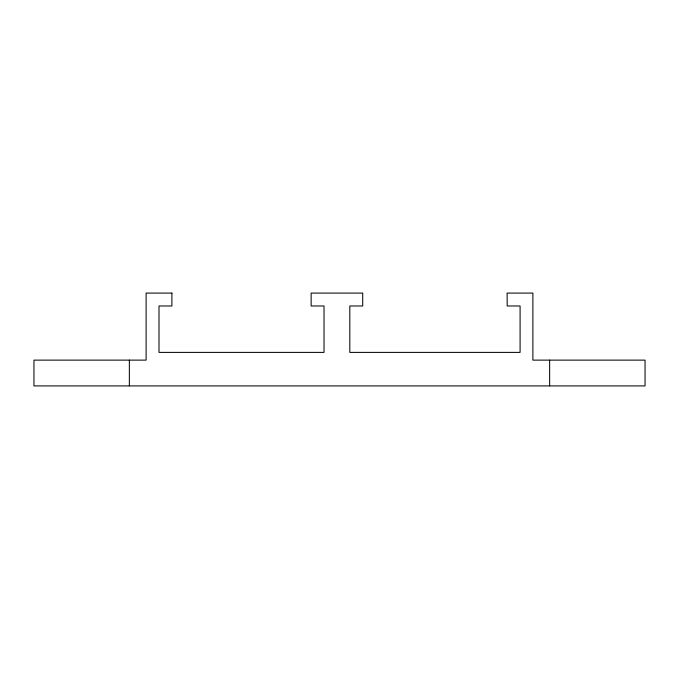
<?xml version="1.0" encoding="UTF-8"?>
<svg xmlns="http://www.w3.org/2000/svg" width="679" height="679" viewBox="0 0 679 679"><rect width="100%" height="100%" fill="white"/><g stroke="black" fill="none" stroke-linecap="round" stroke-linejoin="round"><path stroke-width="1.02" d="M549.642 360.125L549.642 385.91M129.358 360.125L129.358 385.91M171.897 293.09L146.112 293.09L146.112 360.125L33.95 360.125L33.95 385.91L645.05 385.91L645.05 360.125L532.888 360.125L532.888 293.09L507.103 293.09L507.196 305.983L520.089 305.983L520.089 352.393L349.812 352.393L349.812 305.983L362.705 305.983L362.705 293.09L311.135 293.09L311.135 305.983L324.027 305.983L324.027 352.393L159.005 352.393L159.005 305.983L171.897 305.983L171.897 293.09"/></g></svg>
